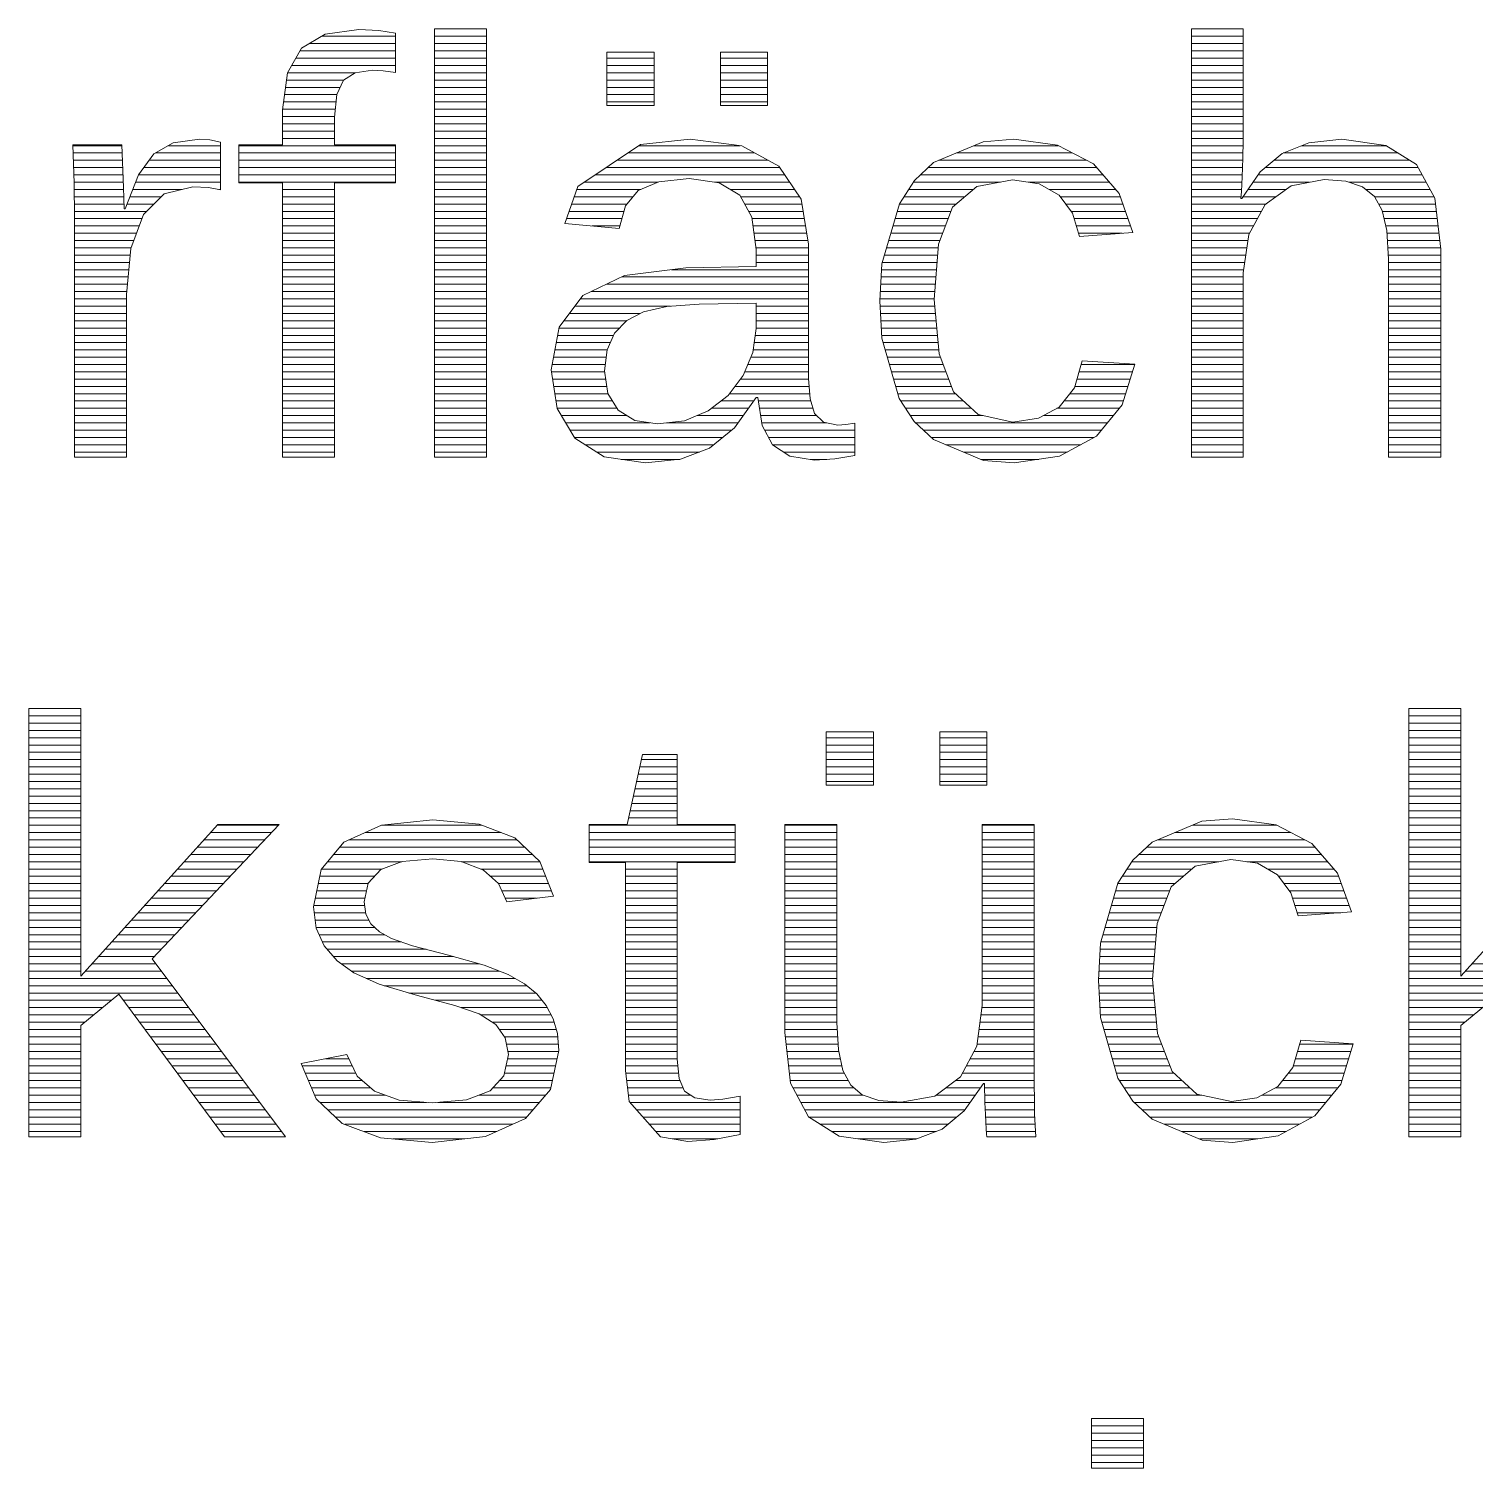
# Model space of a CAD drawing. Header units: millimetres. Extents: x 20 to 410, y 10 to 287.
# Drawn here: x 119.15 to 131.03, y 21.93 to 33.77 of the extents above; entities that cross this region are included whole.
import ezdxf

# ---------------------------------------------------------------- set-up
doc = ezdxf.new("R2010")
doc.units = ezdxf.units.MM
doc.layers.add('TEXT', color=7, linetype='Continuous', lineweight=13)

msp = doc.modelspace()

# ---------------------------------------------------------------- linework, layer by layer
at = {"layer": 'TEXT', "lineweight": 13}
for p, q in [((122.484, 33.772), (122.912, 33.772)), ((128.708, 33.772), (129.135, 33.772)), ((121.456, 33.652), (122.164, 33.652)), ((121.557, 33.712), (122.164, 33.712)), ((122.484, 33.712), (122.912, 33.712)), ((122.484, 33.652), (122.912, 33.652)), ((128.708, 33.712), (129.135, 33.712)), ((128.708, 33.652), (129.135, 33.652)), ((121.344, 33.532), (122.164, 33.532)), ((121.378, 33.592), (122.164, 33.592)), ((122.484, 33.592), (122.912, 33.592)), ((122.484, 33.532), (122.912, 33.532)), ((123.901, 33.532), (124.292, 33.532)), ((124.836, 33.532), (125.223, 33.532)), ((128.708, 33.592), (129.135, 33.592)), ((128.708, 33.532), (129.135, 33.532)), ((121.276, 33.412), (121.832, 33.412)), ((121.31, 33.472), (122.164, 33.472)), ((122.484, 33.472), (122.912, 33.472)), ((122.484, 33.412), (122.912, 33.412)), ((123.901, 33.472), (124.292, 33.472)), ((123.901, 33.412), (124.292, 33.412)), ((124.836, 33.472), (125.223, 33.472)), ((124.836, 33.412), (125.223, 33.412)), ((128.708, 33.472), (129.135, 33.472)), ((128.708, 33.412), (129.135, 33.412)), ((121.26, 33.292), (121.709, 33.292)), ((121.267, 33.352), (121.74, 33.352)), ((122.484, 33.352), (122.912, 33.352)), ((122.484, 33.292), (122.912, 33.292)), ((123.901, 33.352), (124.292, 33.352)), ((123.901, 33.292), (124.292, 33.292)), ((124.836, 33.352), (125.223, 33.352)), ((124.836, 33.292), (125.223, 33.292)), ((128.708, 33.352), (129.135, 33.352)), ((128.708, 33.292), (129.135, 33.292)), ((121.244, 33.172), (121.675, 33.172)), ((121.252, 33.232), (121.681, 33.232)), ((122.484, 33.232), (122.912, 33.232)), ((122.484, 33.172), (122.912, 33.172)), ((123.901, 33.232), (124.292, 33.232)), ((123.901, 33.172), (124.292, 33.172)), ((124.836, 33.232), (125.223, 33.232)), ((124.836, 33.172), (125.223, 33.172)), ((128.708, 33.232), (129.135, 33.232)), ((128.708, 33.172), (129.135, 33.172)), ((121.236, 33.052), (121.663, 33.052)), ((121.237, 33.112), (121.669, 33.112)), ((122.484, 33.112), (122.912, 33.112)), ((122.484, 33.052), (122.912, 33.052)), ((128.708, 33.112), (129.135, 33.112)), ((128.708, 33.052), (129.135, 33.052)), ((121.236, 32.992), (121.663, 32.992)), ((121.236, 32.932), (121.663, 32.932)), ((122.484, 32.992), (122.912, 32.992)), ((122.484, 32.932), (122.912, 32.932)), ((128.708, 32.992), (129.135, 32.992)), ((128.708, 32.932), (129.135, 32.932)), ((119.511, 32.812), (119.914, 32.812)), ((120.296, 32.812), (120.726, 32.812)), ((120.875, 32.812), (122.164, 32.812)), ((121.236, 32.872), (121.663, 32.872)), ((122.484, 32.872), (122.912, 32.872)), ((122.484, 32.812), (122.912, 32.812)), ((124.162, 32.812), (124.997, 32.812)), ((126.92, 32.812), (127.614, 32.812)), ((128.708, 32.872), (129.135, 32.872)), ((128.708, 32.812), (129.134, 32.812)), ((129.613, 32.812), (130.31, 32.812)), ((119.513, 32.752), (119.916, 32.752)), ((119.515, 32.692), (119.919, 32.692)), ((120.139, 32.692), (120.726, 32.692)), ((120.191, 32.752), (120.726, 32.752)), ((120.875, 32.752), (122.164, 32.752)), ((120.875, 32.692), (122.164, 32.692)), ((122.484, 32.752), (122.912, 32.752)), ((122.484, 32.692), (122.912, 32.692)), ((123.984, 32.692), (125.227, 32.692)), ((124.073, 32.752), (125.117, 32.752)), ((126.632, 32.692), (127.843, 32.692)), ((126.776, 32.752), (127.728, 32.752)), ((128.708, 32.752), (129.133, 32.752)), ((128.708, 32.692), (129.132, 32.692)), ((129.387, 32.692), (130.504, 32.692)), ((129.463, 32.752), (130.407, 32.752)), ((119.517, 32.632), (119.921, 32.632)), ((119.519, 32.572), (119.924, 32.572)), ((120.053, 32.572), (120.726, 32.572)), ((120.096, 32.632), (120.726, 32.632)), ((120.875, 32.632), (122.164, 32.632)), ((120.875, 32.572), (122.164, 32.572)), ((122.484, 32.632), (122.912, 32.632)), ((122.484, 32.572), (122.912, 32.572)), ((123.806, 32.572), (125.364, 32.572)), ((123.895, 32.632), (125.323, 32.632)), ((126.481, 32.572), (127.98, 32.572)), ((126.545, 32.632), (127.927, 32.632)), ((128.708, 32.632), (129.129, 32.632)), ((128.708, 32.572), (129.127, 32.572)), ((129.257, 32.572), (130.606, 32.572)), ((129.316, 32.632), (130.574, 32.632)), ((119.521, 32.512), (119.926, 32.512)), ((119.522, 32.452), (119.928, 32.452)), ((120.005, 32.452), (120.409, 32.452)), ((120.029, 32.512), (120.726, 32.512)), ((120.716, 32.452), (120.726, 32.452)), ((120.875, 32.512), (122.164, 32.512)), ((121.236, 32.452), (121.663, 32.452)), ((122.484, 32.512), (122.912, 32.512)), ((122.484, 32.452), (122.912, 32.452)), ((123.654, 32.452), (124.182, 32.452)), ((123.717, 32.512), (124.32, 32.512)), ((124.786, 32.512), (125.404, 32.512)), ((124.916, 32.452), (125.445, 32.452)), ((126.383, 32.452), (126.917, 32.452)), ((126.423, 32.512), (127.138, 32.512)), ((127.367, 32.512), (128.032, 32.512)), ((127.538, 32.452), (128.084, 32.452)), ((128.708, 32.512), (129.124, 32.512)), ((128.708, 32.452), (129.12, 32.452)), ((129.174, 32.452), (129.486, 32.452)), ((129.216, 32.512), (129.678, 32.512)), ((130.003, 32.512), (130.638, 32.512)), ((130.142, 32.452), (130.67, 32.452)), ((119.523, 32.392), (119.93, 32.392)), ((119.523, 32.332), (119.932, 32.332)), ((119.958, 32.332), (120.179, 32.332)), ((119.981, 32.392), (120.239, 32.392)), ((121.236, 32.392), (121.663, 32.392)), ((121.236, 32.332), (121.663, 32.332)), ((122.484, 32.392), (122.912, 32.392)), ((122.484, 32.332), (122.912, 32.332)), ((123.613, 32.332), (124.069, 32.332)), ((123.634, 32.392), (124.118, 32.392)), ((125.003, 32.392), (125.485, 32.392)), ((125.036, 32.332), (125.506, 32.332)), ((126.306, 32.332), (126.776, 32.332)), ((126.344, 32.392), (126.846, 32.392)), ((127.629, 32.392), (128.123, 32.392)), ((127.674, 32.332), (128.144, 32.332)), ((128.708, 32.392), (129.116, 32.392)), ((128.708, 32.332), (129.324, 32.332)), ((129.132, 32.392), (129.405, 32.392)), ((130.214, 32.392), (130.702, 32.392)), ((130.249, 32.332), (130.715, 32.332)), ((119.524, 32.272), (120.119, 32.272)), ((119.525, 32.212), (120.079, 32.212)), ((121.236, 32.272), (121.663, 32.272)), ((121.236, 32.212), (121.663, 32.212)), ((122.484, 32.272), (122.912, 32.272)), ((122.484, 32.212), (122.912, 32.212)), ((123.571, 32.212), (124.026, 32.212)), ((123.592, 32.272), (124.043, 32.272)), ((125.069, 32.272), (125.515, 32.272)), ((125.097, 32.212), (125.525, 32.212)), ((126.271, 32.212), (126.709, 32.212)), ((126.288, 32.272), (126.732, 32.272)), ((127.719, 32.272), (128.166, 32.272)), ((127.744, 32.212), (128.188, 32.212)), ((128.708, 32.272), (129.286, 32.272)), ((128.708, 32.212), (129.252, 32.212)), ((130.28, 32.272), (130.722, 32.272)), ((130.294, 32.212), (130.729, 32.212)), ((119.525, 32.152), (120.057, 32.152)), ((119.525, 32.092), (120.034, 32.092)), ((121.236, 32.152), (121.663, 32.152)), ((121.236, 32.092), (121.663, 32.092)), ((122.484, 32.152), (122.912, 32.152)), ((122.484, 32.092), (122.912, 32.092)), ((123.782, 32.152), (124.009, 32.152)), ((125.105, 32.152), (125.535, 32.152)), ((125.112, 32.092), (125.545, 32.092)), ((126.237, 32.092), (126.664, 32.092)), ((126.254, 32.152), (126.687, 32.152)), ((127.762, 32.152), (128.209, 32.152)), ((127.781, 32.092), (128.14, 32.092)), ((128.708, 32.152), (129.219, 32.152)), ((128.708, 32.092), (129.186, 32.092)), ((130.307, 32.152), (130.736, 32.152)), ((130.317, 32.092), (130.743, 32.092)), ((119.525, 32.032), (120.011, 32.032)), ((119.525, 31.972), (119.989, 31.972)), ((121.236, 32.032), (121.663, 32.032)), ((121.236, 31.972), (121.663, 31.972)), ((122.484, 32.032), (122.912, 32.032)), ((122.484, 31.972), (122.912, 31.972)), ((125.119, 32.032), (125.555, 32.032)), ((125.127, 31.972), (125.56, 31.972)), ((126.202, 31.972), (126.628, 31.972)), ((126.219, 32.032), (126.641, 32.032)), ((128.708, 32.032), (129.173, 32.032)), ((128.708, 31.972), (129.164, 31.972)), ((130.32, 32.032), (130.75, 32.032)), ((130.324, 31.972), (130.757, 31.972)), ((119.525, 31.912), (119.982, 31.912)), ((119.525, 31.852), (119.976, 31.852)), ((121.236, 31.912), (121.663, 31.912)), ((121.236, 31.852), (121.663, 31.852)), ((122.484, 31.912), (122.912, 31.912)), ((122.484, 31.852), (122.912, 31.852)), ((125.129, 31.912), (125.56, 31.912)), ((125.129, 31.852), (125.56, 31.852)), ((126.167, 31.852), (126.618, 31.852)), ((126.185, 31.912), (126.623, 31.912)), ((128.708, 31.912), (129.156, 31.912)), ((128.708, 31.852), (129.147, 31.852)), ((130.327, 31.912), (130.758, 31.912)), ((130.329, 31.852), (130.758, 31.852)), ((119.525, 31.792), (119.97, 31.792)), ((119.525, 31.732), (119.965, 31.732)), ((121.236, 31.792), (121.663, 31.792)), ((121.236, 31.732), (121.663, 31.732)), ((122.484, 31.792), (122.912, 31.792)), ((122.484, 31.732), (122.912, 31.732)), ((124.026, 31.732), (125.56, 31.732)), ((124.434, 31.792), (125.56, 31.792)), ((126.158, 31.732), (126.608, 31.732)), ((126.161, 31.792), (126.613, 31.792)), ((128.708, 31.792), (129.138, 31.792)), ((128.708, 31.732), (129.135, 31.732)), ((130.329, 31.792), (130.758, 31.792)), ((130.329, 31.732), (130.758, 31.732)), ((119.525, 31.672), (119.959, 31.672)), ((119.525, 31.612), (119.954, 31.612)), ((121.236, 31.672), (121.663, 31.672)), ((121.236, 31.612), (121.663, 31.612)), ((122.484, 31.672), (122.912, 31.672)), ((122.484, 31.612), (122.912, 31.612)), ((123.774, 31.612), (125.56, 31.612)), ((123.9, 31.672), (125.56, 31.672)), ((126.151, 31.612), (126.598, 31.612)), ((126.154, 31.672), (126.603, 31.672)), ((128.708, 31.672), (129.135, 31.672)), ((128.708, 31.612), (129.135, 31.612)), ((130.329, 31.672), (130.758, 31.672)), ((130.329, 31.612), (130.758, 31.612)), ((119.525, 31.552), (119.952, 31.552)), ((119.525, 31.492), (119.952, 31.492)), ((121.236, 31.552), (121.663, 31.552)), ((121.236, 31.492), (121.663, 31.492)), ((122.484, 31.552), (122.912, 31.552)), ((122.484, 31.492), (122.912, 31.492)), ((123.639, 31.492), (124.426, 31.492)), ((123.685, 31.552), (125.56, 31.552)), ((125.129, 31.492), (125.56, 31.492)), ((126.147, 31.552), (126.593, 31.552)), ((126.149, 31.492), (126.597, 31.492)), ((128.708, 31.552), (129.135, 31.552)), ((128.708, 31.492), (129.135, 31.492)), ((130.329, 31.552), (130.758, 31.552)), ((130.329, 31.492), (130.758, 31.492)), ((119.525, 31.432), (119.952, 31.432)), ((119.525, 31.372), (119.952, 31.372)), ((121.236, 31.432), (121.663, 31.432)), ((121.236, 31.372), (121.663, 31.372)), ((122.484, 31.432), (122.912, 31.432)), ((122.484, 31.372), (122.912, 31.372)), ((123.549, 31.372), (124.065, 31.372)), ((123.594, 31.432), (124.177, 31.432)), ((125.129, 31.432), (125.56, 31.432)), ((125.129, 31.372), (125.56, 31.372)), ((126.153, 31.432), (126.603, 31.432)), ((126.156, 31.372), (126.608, 31.372)), ((128.708, 31.432), (129.135, 31.432)), ((128.708, 31.372), (129.135, 31.372)), ((130.329, 31.432), (130.758, 31.432)), ((130.329, 31.372), (130.758, 31.372)), ((119.525, 31.312), (119.952, 31.312)), ((121.236, 31.312), (121.663, 31.312)), ((122.484, 31.312), (122.912, 31.312)), ((123.507, 31.312), (124.006, 31.312)), ((125.129, 31.312), (125.56, 31.312)), ((126.159, 31.312), (126.613, 31.312)), ((128.708, 31.312), (129.135, 31.312)), ((130.329, 31.312), (130.758, 31.312)), ((119.525, 31.252), (119.952, 31.252)), ((119.525, 31.192), (119.952, 31.192)), ((121.236, 31.252), (121.663, 31.252)), ((121.236, 31.192), (121.663, 31.192)), ((122.484, 31.252), (122.912, 31.252)), ((122.484, 31.192), (122.912, 31.192)), ((123.485, 31.192), (123.929, 31.192)), ((123.496, 31.252), (123.957, 31.252)), ((125.113, 31.192), (125.56, 31.192)), ((125.121, 31.252), (125.56, 31.252)), ((126.163, 31.252), (126.619, 31.252)), ((126.175, 31.192), (126.624, 31.192)), ((128.708, 31.252), (129.135, 31.252)), ((128.708, 31.192), (129.135, 31.192)), ((130.329, 31.252), (130.758, 31.252)), ((130.329, 31.192), (130.758, 31.192)), ((119.525, 31.132), (119.952, 31.132)), ((119.525, 31.072), (119.952, 31.072)), ((121.236, 31.132), (121.663, 31.132)), ((121.236, 31.072), (121.663, 31.072)), ((122.484, 31.132), (122.912, 31.132)), ((122.484, 31.072), (122.912, 31.072)), ((123.463, 31.072), (123.896, 31.072)), ((123.474, 31.132), (123.903, 31.132)), ((125.086, 31.072), (125.56, 31.072)), ((125.105, 31.132), (125.56, 31.132)), ((126.192, 31.132), (126.63, 31.132)), ((126.209, 31.072), (126.643, 31.072)), ((128.708, 31.132), (129.135, 31.132)), ((128.708, 31.072), (129.135, 31.072)), ((130.329, 31.132), (130.758, 31.132)), ((130.329, 31.072), (130.758, 31.072)), ((119.525, 31.012), (119.952, 31.012)), ((119.525, 30.952), (119.952, 30.952)), ((121.236, 31.012), (121.663, 31.012)), ((121.236, 30.952), (121.663, 30.952)), ((122.484, 31.012), (122.912, 31.012)), ((122.484, 30.952), (122.912, 30.952)), ((123.446, 30.952), (123.883, 30.952)), ((123.452, 31.012), (123.889, 31.012)), ((125.035, 30.952), (125.56, 30.952)), ((125.06, 31.012), (125.56, 31.012)), ((126.226, 31.012), (126.666, 31.012)), ((126.243, 30.952), (126.689, 30.952)), ((127.784, 30.952), (128.223, 30.952)), ((127.802, 31.012), (128.241, 31.012)), ((128.708, 31.012), (129.135, 31.012)), ((128.708, 30.952), (129.135, 30.952)), ((130.329, 31.012), (130.758, 31.012)), ((130.329, 30.952), (130.758, 30.952)), ((119.525, 30.892), (119.952, 30.892)), ((119.525, 30.832), (119.952, 30.832)), ((121.236, 30.892), (121.663, 30.892)), ((121.236, 30.832), (121.663, 30.832)), ((122.484, 30.892), (122.912, 30.892)), ((122.484, 30.832), (122.912, 30.832)), ((123.455, 30.892), (123.892, 30.892)), ((123.464, 30.832), (123.902, 30.832)), ((124.955, 30.832), (125.565, 30.832)), ((125, 30.892), (125.56, 30.892)), ((126.26, 30.892), (126.713, 30.892)), ((126.277, 30.832), (126.736, 30.832)), ((127.749, 30.832), (128.185, 30.832)), ((127.767, 30.892), (128.204, 30.892)), ((128.708, 30.892), (129.135, 30.892)), ((128.708, 30.832), (129.135, 30.832)), ((130.329, 30.892), (130.758, 30.892)), ((130.329, 30.832), (130.758, 30.832)), ((119.525, 30.772), (119.952, 30.772)), ((119.525, 30.712), (119.952, 30.712)), ((121.236, 30.772), (121.663, 30.772)), ((121.236, 30.712), (121.663, 30.712)), ((122.484, 30.772), (122.912, 30.772)), ((122.484, 30.712), (122.912, 30.712)), ((123.473, 30.772), (123.912, 30.772)), ((123.482, 30.712), (123.948, 30.712)), ((124.841, 30.712), (125.108, 30.712)), ((124.91, 30.772), (125.569, 30.772)), ((125.147, 30.712), (125.578, 30.712)), ((126.295, 30.772), (126.769, 30.772)), ((126.319, 30.712), (126.835, 30.712)), ((127.661, 30.712), (128.148, 30.712)), ((127.708, 30.772), (128.167, 30.772)), ((128.708, 30.772), (129.135, 30.772)), ((128.708, 30.712), (129.135, 30.712)), ((130.329, 30.772), (130.758, 30.772)), ((130.329, 30.712), (130.758, 30.712)), ((119.525, 30.652), (119.952, 30.652)), ((119.525, 30.592), (119.952, 30.592)), ((121.236, 30.652), (121.663, 30.652)), ((121.236, 30.592), (121.663, 30.592)), ((122.484, 30.652), (122.912, 30.652)), ((122.484, 30.592), (122.912, 30.592)), ((123.491, 30.652), (123.985, 30.652)), ((123.526, 30.592), (124.066, 30.592)), ((124.643, 30.592), (125.023, 30.592)), ((124.763, 30.652), (125.066, 30.652)), ((125.157, 30.652), (125.597, 30.652)), ((125.167, 30.592), (125.628, 30.592)), ((126.358, 30.652), (126.9, 30.652)), ((126.397, 30.592), (126.997, 30.592)), ((127.491, 30.592), (128.065, 30.592)), ((127.602, 30.652), (128.115, 30.652)), ((128.708, 30.652), (129.135, 30.652)), ((128.708, 30.592), (129.135, 30.592)), ((130.329, 30.652), (130.758, 30.652)), ((130.329, 30.592), (130.758, 30.592)), ((119.525, 30.532), (119.952, 30.532)), ((119.525, 30.472), (119.952, 30.472)), ((121.236, 30.532), (121.663, 30.532)), ((121.236, 30.472), (121.663, 30.472)), ((122.484, 30.532), (122.912, 30.532)), ((122.484, 30.472), (122.912, 30.472)), ((123.562, 30.532), (124.255, 30.532)), ((123.598, 30.472), (124.93, 30.472)), ((124.395, 30.532), (124.981, 30.532)), ((125.177, 30.532), (125.709, 30.532)), ((125.201, 30.472), (125.94, 30.472)), ((126.441, 30.532), (128.016, 30.532)), ((126.504, 30.472), (127.967, 30.472)), ((128.708, 30.532), (129.135, 30.532)), ((128.708, 30.472), (129.135, 30.472)), ((130.329, 30.532), (130.758, 30.532)), ((130.329, 30.472), (130.758, 30.472)), ((119.525, 30.412), (119.952, 30.412)), ((119.525, 30.352), (119.952, 30.352)), ((121.236, 30.412), (121.663, 30.412)), ((121.236, 30.352), (121.663, 30.352)), ((122.484, 30.412), (122.912, 30.412)), ((122.484, 30.352), (122.912, 30.352)), ((123.634, 30.412), (124.856, 30.412)), ((123.724, 30.352), (124.782, 30.352)), ((125.232, 30.412), (125.94, 30.412)), ((125.264, 30.352), (125.94, 30.352)), ((126.568, 30.412), (127.907, 30.412)), ((126.688, 30.352), (127.798, 30.352)), ((128.708, 30.412), (129.135, 30.412)), ((128.708, 30.352), (129.135, 30.352)), ((130.329, 30.412), (130.758, 30.412)), ((130.329, 30.352), (130.758, 30.352)), ((119.525, 30.292), (119.952, 30.292)), ((121.236, 30.292), (121.663, 30.292)), ((122.484, 30.292), (122.912, 30.292)), ((123.819, 30.292), (124.663, 30.292)), ((124.02, 30.232), (124.501, 30.232)), ((125.353, 30.292), (125.94, 30.292)), ((125.573, 30.232), (125.71, 30.232)), ((126.833, 30.292), (127.689, 30.292)), ((126.978, 30.232), (127.455, 30.232)), ((128.708, 30.292), (129.135, 30.292)), ((130.329, 30.292), (130.758, 30.292)), ((119.15, 28.182), (119.577, 28.182)), ((130.495, 28.182), (130.923, 28.182)), ((119.15, 28.122), (119.577, 28.122)), ((119.15, 28.062), (119.577, 28.062)), ((130.495, 28.122), (130.923, 28.122)), ((130.495, 28.062), (130.923, 28.062)), ((119.15, 28.002), (119.577, 28.002)), ((119.15, 27.942), (119.577, 27.942)), ((125.704, 27.942), (126.095, 27.942)), ((126.639, 27.942), (127.025, 27.942)), ((130.495, 28.002), (130.923, 28.002)), ((130.495, 27.942), (130.923, 27.942)), ((119.15, 27.882), (119.577, 27.882)), ((119.15, 27.822), (119.577, 27.822)), ((125.704, 27.882), (126.095, 27.882)), ((125.704, 27.822), (126.095, 27.822)), ((126.639, 27.882), (127.025, 27.882)), ((126.639, 27.822), (127.025, 27.822)), ((130.495, 27.882), (130.923, 27.882)), ((130.495, 27.822), (130.923, 27.822)), ((119.15, 27.762), (119.577, 27.762)), ((119.15, 27.702), (119.577, 27.702)), ((124.174, 27.702), (124.481, 27.702)), ((124.187, 27.762), (124.481, 27.762)), ((125.704, 27.762), (126.095, 27.762)), ((125.704, 27.702), (126.095, 27.702)), ((126.639, 27.762), (127.025, 27.762)), ((126.639, 27.702), (127.025, 27.702)), ((130.495, 27.762), (130.923, 27.762)), ((130.495, 27.702), (130.923, 27.702)), ((119.15, 27.642), (119.577, 27.642)), ((119.15, 27.582), (119.577, 27.582)), ((124.148, 27.582), (124.481, 27.582)), ((124.161, 27.642), (124.481, 27.642)), ((125.704, 27.642), (126.095, 27.642)), ((125.704, 27.582), (126.095, 27.582)), ((126.639, 27.642), (127.025, 27.642)), ((126.639, 27.582), (127.025, 27.582)), ((130.495, 27.642), (130.923, 27.642)), ((130.495, 27.582), (130.923, 27.582)), ((119.15, 27.522), (119.577, 27.522)), ((119.15, 27.462), (119.577, 27.462)), ((124.121, 27.462), (124.481, 27.462)), ((124.134, 27.522), (124.481, 27.522)), ((130.495, 27.522), (130.923, 27.522)), ((130.495, 27.462), (130.923, 27.462)), ((119.15, 27.402), (119.577, 27.402)), ((119.15, 27.342), (119.577, 27.342)), ((124.095, 27.342), (124.481, 27.342)), ((124.108, 27.402), (124.481, 27.402)), ((130.495, 27.402), (130.923, 27.402)), ((130.495, 27.342), (130.923, 27.342)), ((119.15, 27.282), (119.577, 27.282)), ((119.15, 27.222), (119.577, 27.222)), ((120.699, 27.222), (121.2, 27.222)), ((122.048, 27.222), (122.875, 27.222)), ((123.757, 27.222), (124.956, 27.222)), ((124.082, 27.282), (124.481, 27.282)), ((125.364, 27.222), (125.793, 27.222)), ((126.987, 27.222), (127.415, 27.222)), ((128.717, 27.222), (129.411, 27.222)), ((130.495, 27.282), (130.923, 27.282)), ((130.495, 27.222), (130.923, 27.222)), ((119.15, 27.162), (119.577, 27.162)), ((119.15, 27.102), (119.577, 27.102)), ((120.59, 27.102), (121.087, 27.102)), ((120.645, 27.162), (121.143, 27.162)), ((121.78, 27.102), (123.163, 27.102)), ((121.914, 27.162), (123.032, 27.162)), ((123.757, 27.162), (124.956, 27.162)), ((123.757, 27.102), (124.956, 27.102)), ((125.364, 27.162), (125.793, 27.162)), ((125.364, 27.102), (125.793, 27.102)), ((126.987, 27.162), (127.415, 27.162)), ((126.987, 27.102), (127.415, 27.102)), ((128.43, 27.102), (129.64, 27.102)), ((128.573, 27.162), (129.525, 27.162)), ((130.495, 27.162), (130.923, 27.162)), ((130.495, 27.102), (130.923, 27.102)), ((119.15, 27.042), (119.577, 27.042)), ((119.15, 26.982), (119.577, 26.982)), ((120.482, 26.982), (120.973, 26.982)), ((120.536, 27.042), (121.03, 27.042)), ((121.655, 26.982), (123.289, 26.982)), ((121.705, 27.042), (123.226, 27.042)), ((123.757, 27.042), (124.956, 27.042)), ((123.757, 26.982), (124.956, 26.982)), ((125.364, 27.042), (125.793, 27.042)), ((125.364, 26.982), (125.793, 26.982)), ((126.987, 27.042), (127.415, 27.042)), ((126.987, 26.982), (127.415, 26.982)), ((128.278, 26.982), (129.777, 26.982)), ((128.342, 27.042), (129.725, 27.042)), ((130.495, 27.042), (130.923, 27.042)), ((130.495, 26.982), (130.923, 26.982)), ((119.15, 26.922), (119.577, 26.922)), ((119.15, 26.862), (119.577, 26.862)), ((120.373, 26.862), (120.86, 26.862)), ((120.428, 26.922), (120.917, 26.922)), ((121.556, 26.862), (122.055, 26.862)), ((121.605, 26.922), (122.215, 26.922)), ((122.706, 26.922), (123.351, 26.922)), ((122.866, 26.862), (123.375, 26.862)), ((123.757, 26.922), (124.956, 26.922)), ((124.054, 26.862), (124.481, 26.862)), ((125.364, 26.922), (125.793, 26.922)), ((125.364, 26.862), (125.793, 26.862)), ((126.987, 26.922), (127.415, 26.922)), ((126.987, 26.862), (127.415, 26.862)), ((128.181, 26.862), (128.714, 26.862)), ((128.22, 26.922), (128.935, 26.922)), ((129.164, 26.922), (129.829, 26.922)), ((129.335, 26.862), (129.881, 26.862)), ((130.495, 26.922), (130.923, 26.922)), ((130.495, 26.862), (130.923, 26.862)), ((119.15, 26.802), (119.577, 26.802)), ((119.15, 26.742), (119.577, 26.742)), ((120.265, 26.742), (120.747, 26.742)), ((120.319, 26.802), (120.803, 26.802)), ((121.529, 26.742), (121.938, 26.742)), ((121.541, 26.802), (121.991, 26.802)), ((122.946, 26.802), (123.398, 26.802)), ((123.013, 26.742), (123.422, 26.742)), ((124.054, 26.802), (124.481, 26.802)), ((124.054, 26.742), (124.481, 26.742)), ((125.364, 26.802), (125.793, 26.802)), ((125.364, 26.742), (125.793, 26.742)), ((126.987, 26.802), (127.415, 26.802)), ((126.987, 26.742), (127.415, 26.742)), ((128.103, 26.742), (128.573, 26.742)), ((128.141, 26.802), (128.643, 26.802)), ((129.427, 26.802), (129.92, 26.802)), ((129.471, 26.742), (129.942, 26.742)), ((130.495, 26.802), (130.923, 26.802)), ((130.495, 26.742), (130.923, 26.742)), ((119.15, 26.682), (119.577, 26.682)), ((119.15, 26.622), (119.577, 26.622)), ((120.156, 26.622), (120.634, 26.622)), ((120.21, 26.682), (120.69, 26.682)), ((121.505, 26.622), (121.912, 26.622)), ((121.517, 26.682), (121.925, 26.682)), ((123.039, 26.682), (123.445, 26.682)), ((123.065, 26.622), (123.322, 26.622)), ((124.054, 26.682), (124.481, 26.682)), ((124.054, 26.622), (124.481, 26.622)), ((125.364, 26.682), (125.793, 26.682)), ((125.364, 26.622), (125.793, 26.622)), ((126.987, 26.682), (127.415, 26.682)), ((126.987, 26.622), (127.415, 26.622)), ((128.068, 26.622), (128.506, 26.622)), ((128.086, 26.682), (128.529, 26.682)), ((129.516, 26.682), (129.963, 26.682)), ((129.541, 26.622), (129.985, 26.622)), ((130.495, 26.682), (130.923, 26.682)), ((130.495, 26.622), (130.923, 26.622)), ((119.15, 26.562), (119.577, 26.562)), ((119.15, 26.502), (119.577, 26.502)), ((120.047, 26.502), (120.52, 26.502)), ((120.102, 26.562), (120.577, 26.562)), ((121.493, 26.562), (121.909, 26.562)), ((121.496, 26.502), (121.918, 26.502)), ((124.054, 26.562), (124.481, 26.562)), ((124.054, 26.502), (124.481, 26.502)), ((125.364, 26.562), (125.793, 26.562)), ((125.364, 26.502), (125.793, 26.502)), ((126.987, 26.562), (127.415, 26.562)), ((126.987, 26.502), (127.415, 26.502)), ((128.034, 26.502), (128.461, 26.502)), ((128.051, 26.562), (128.484, 26.562)), ((129.559, 26.562), (130.006, 26.562)), ((129.578, 26.502), (129.937, 26.502)), ((130.495, 26.562), (130.923, 26.562)), ((130.495, 26.502), (130.923, 26.502)), ((119.15, 26.442), (119.577, 26.442)), ((119.15, 26.382), (119.577, 26.382)), ((119.939, 26.382), (120.407, 26.382)), ((119.993, 26.442), (120.464, 26.442)), ((121.504, 26.442), (121.946, 26.442)), ((121.511, 26.382), (121.994, 26.382)), ((124.054, 26.442), (124.481, 26.442)), ((124.054, 26.382), (124.481, 26.382)), ((125.364, 26.442), (125.793, 26.442)), ((125.364, 26.382), (125.793, 26.382)), ((126.987, 26.442), (127.415, 26.442)), ((126.987, 26.382), (127.415, 26.382)), ((127.999, 26.382), (128.425, 26.382)), ((128.016, 26.442), (128.439, 26.442)), ((130.495, 26.442), (130.923, 26.442)), ((130.495, 26.382), (130.923, 26.382)), ((119.15, 26.322), (119.577, 26.322)), ((119.15, 26.262), (119.577, 26.262)), ((119.83, 26.262), (120.294, 26.262)), ((119.885, 26.322), (120.35, 26.322)), ((121.536, 26.322), (122.075, 26.322)), ((121.563, 26.262), (122.214, 26.262)), ((124.054, 26.322), (124.481, 26.322)), ((124.054, 26.262), (124.481, 26.262)), ((125.364, 26.322), (125.793, 26.322)), ((125.364, 26.262), (125.793, 26.262)), ((126.987, 26.322), (127.415, 26.322)), ((126.987, 26.262), (127.415, 26.262)), ((127.964, 26.262), (128.415, 26.262)), ((127.982, 26.322), (128.42, 26.322)), ((130.495, 26.322), (130.923, 26.322)), ((130.495, 26.262), (130.923, 26.262)), ((119.15, 26.202), (119.577, 26.202)), ((119.776, 26.202), (120.237, 26.202)), ((121.601, 26.202), (122.415, 26.202)), ((124.054, 26.202), (124.481, 26.202)), ((125.364, 26.202), (125.793, 26.202)), ((126.987, 26.202), (127.415, 26.202)), ((127.959, 26.202), (128.41, 26.202)), ((130.495, 26.202), (130.923, 26.202)), ((119.15, 26.142), (119.577, 26.142)), ((119.15, 26.082), (119.577, 26.082)), ((119.667, 26.082), (120.195, 26.082)), ((119.722, 26.142), (120.18, 26.142)), ((121.653, 26.142), (122.64, 26.142)), ((121.718, 26.082), (122.853, 26.082)), ((124.054, 26.142), (124.481, 26.142)), ((124.054, 26.082), (124.481, 26.082)), ((125.364, 26.142), (125.793, 26.142)), ((125.364, 26.082), (125.793, 26.082)), ((126.987, 26.142), (127.415, 26.142)), ((126.987, 26.082), (127.415, 26.082)), ((127.951, 26.082), (128.4, 26.082)), ((127.955, 26.142), (128.405, 26.142)), ((130.495, 26.142), (130.923, 26.142)), ((130.495, 26.082), (130.923, 26.082)), ((131.013, 26.082), (131.541, 26.082)), ((119.15, 26.022), (119.577, 26.022)), ((119.15, 25.962), (120.285, 25.962)), ((119.613, 26.022), (120.24, 26.022)), ((121.8, 26.022), (123.02, 26.022)), ((121.922, 25.962), (123.148, 25.962)), ((124.054, 26.022), (124.481, 26.022)), ((124.054, 25.962), (124.481, 25.962)), ((125.364, 26.022), (125.793, 26.022)), ((125.364, 25.962), (125.793, 25.962)), ((126.987, 26.022), (127.415, 26.022)), ((126.987, 25.962), (127.415, 25.962)), ((127.944, 25.962), (128.39, 25.962)), ((127.948, 26.022), (128.395, 26.022)), ((130.495, 26.022), (130.923, 26.022)), ((130.495, 25.962), (131.63, 25.962)), ((130.959, 26.022), (131.585, 26.022)), ((119.15, 25.902), (120.33, 25.902)), ((119.15, 25.842), (120.375, 25.842)), ((122.071, 25.902), (123.245, 25.902)), ((122.273, 25.842), (123.318, 25.842)), ((124.054, 25.902), (124.481, 25.902)), ((124.054, 25.842), (124.481, 25.842)), ((125.364, 25.902), (125.793, 25.902)), ((125.364, 25.842), (125.793, 25.842)), ((126.987, 25.902), (127.415, 25.902)), ((126.987, 25.842), (127.415, 25.842)), ((127.946, 25.902), (128.394, 25.902)), ((127.95, 25.842), (128.4, 25.842)), ((130.495, 25.902), (131.675, 25.902)), ((130.495, 25.842), (131.72, 25.842)), ((119.15, 25.782), (119.829, 25.782)), ((119.15, 25.722), (119.756, 25.722)), ((119.928, 25.782), (120.42, 25.782)), ((119.972, 25.722), (120.465, 25.722)), ((122.491, 25.782), (123.369, 25.782)), ((122.702, 25.722), (123.412, 25.722)), ((124.054, 25.782), (124.481, 25.782)), ((124.054, 25.722), (124.481, 25.722)), ((125.364, 25.782), (125.793, 25.782)), ((125.364, 25.722), (125.793, 25.722)), ((126.985, 25.722), (127.415, 25.722)), ((126.987, 25.782), (127.415, 25.782)), ((127.953, 25.782), (128.405, 25.782)), ((127.957, 25.722), (128.411, 25.722)), ((130.495, 25.782), (131.174, 25.782)), ((130.495, 25.722), (131.102, 25.722)), ((119.15, 25.662), (119.684, 25.662)), ((119.15, 25.602), (119.611, 25.602)), ((120.016, 25.662), (120.509, 25.662)), ((120.061, 25.602), (120.554, 25.602)), ((122.864, 25.662), (123.444, 25.662)), ((122.958, 25.602), (123.469, 25.602)), ((124.054, 25.662), (124.481, 25.662)), ((124.054, 25.602), (124.481, 25.602)), ((125.364, 25.662), (125.793, 25.662)), ((125.364, 25.602), (125.793, 25.602)), ((126.969, 25.602), (127.415, 25.602)), ((126.977, 25.662), (127.415, 25.662)), ((127.96, 25.662), (128.416, 25.662)), ((127.972, 25.602), (128.421, 25.602)), ((130.495, 25.662), (131.029, 25.662)), ((130.495, 25.602), (130.957, 25.602)), ((119.15, 25.542), (119.577, 25.542)), ((119.15, 25.482), (119.577, 25.482)), ((120.105, 25.542), (120.599, 25.542)), ((120.15, 25.482), (120.644, 25.482)), ((123.017, 25.542), (123.486, 25.542)), ((123.061, 25.482), (123.498, 25.482)), ((124.054, 25.542), (124.481, 25.542)), ((124.054, 25.482), (124.481, 25.482)), ((125.364, 25.542), (125.797, 25.542)), ((125.368, 25.482), (125.8, 25.482)), ((126.953, 25.482), (127.415, 25.482)), ((126.961, 25.542), (127.415, 25.542)), ((127.989, 25.542), (128.427, 25.542)), ((128.006, 25.482), (128.44, 25.482)), ((130.495, 25.542), (130.923, 25.542)), ((130.495, 25.482), (130.923, 25.482)), ((119.15, 25.422), (119.577, 25.422)), ((119.15, 25.362), (119.577, 25.362)), ((120.194, 25.422), (120.689, 25.422)), ((120.239, 25.362), (120.734, 25.362)), ((123.076, 25.422), (123.503, 25.422)), ((123.088, 25.362), (123.506, 25.362)), ((124.054, 25.422), (124.481, 25.422)), ((124.054, 25.362), (124.481, 25.362)), ((125.375, 25.422), (125.803, 25.422)), ((125.382, 25.362), (125.809, 25.362)), ((126.919, 25.362), (127.415, 25.362)), ((126.945, 25.422), (127.415, 25.422)), ((128.023, 25.422), (128.463, 25.422)), ((128.04, 25.362), (128.487, 25.362)), ((129.581, 25.362), (130.02, 25.362)), ((129.599, 25.422), (130.039, 25.422)), ((130.495, 25.422), (130.923, 25.422)), ((130.495, 25.362), (130.923, 25.362)), ((119.15, 25.302), (119.577, 25.302)), ((119.15, 25.242), (119.577, 25.242)), ((120.283, 25.302), (120.779, 25.302)), ((120.328, 25.242), (120.824, 25.242)), ((121.397, 25.242), (121.81, 25.242)), ((121.588, 25.302), (121.782, 25.302)), ((123.072, 25.242), (123.481, 25.242)), ((123.085, 25.302), (123.493, 25.302)), ((124.054, 25.302), (124.481, 25.302)), ((124.054, 25.242), (124.486, 25.242)), ((125.389, 25.302), (125.822, 25.302)), ((125.396, 25.242), (125.835, 25.242)), ((126.856, 25.242), (127.415, 25.242)), ((126.888, 25.302), (127.415, 25.302)), ((128.057, 25.302), (128.51, 25.302)), ((128.075, 25.242), (128.533, 25.242)), ((129.546, 25.242), (129.983, 25.242)), ((129.564, 25.302), (130.001, 25.302)), ((130.495, 25.302), (130.923, 25.302)), ((130.495, 25.242), (130.923, 25.242)), ((119.15, 25.182), (119.577, 25.182)), ((119.15, 25.122), (119.577, 25.122)), ((120.372, 25.182), (120.869, 25.182)), ((120.417, 25.122), (120.914, 25.122)), ((121.422, 25.182), (121.838, 25.182)), ((121.448, 25.122), (121.89, 25.122)), ((123.018, 25.122), (123.455, 25.122)), ((123.059, 25.182), (123.468, 25.182)), ((124.057, 25.182), (124.492, 25.182)), ((124.064, 25.122), (124.503, 25.122)), ((125.403, 25.182), (125.856, 25.182)), ((125.411, 25.122), (125.888, 25.122)), ((126.767, 25.122), (127.416, 25.122)), ((126.824, 25.182), (127.415, 25.182)), ((128.092, 25.182), (128.566, 25.182)), ((128.116, 25.122), (128.632, 25.122)), ((129.458, 25.122), (129.945, 25.122)), ((129.505, 25.182), (129.964, 25.182)), ((130.495, 25.182), (130.923, 25.182)), ((130.495, 25.122), (130.923, 25.122)), ((119.15, 25.062), (119.577, 25.062)), ((119.15, 25.002), (119.577, 25.002)), ((120.461, 25.062), (120.959, 25.062)), ((120.505, 25.002), (121.003, 25.002)), ((121.473, 25.062), (121.958, 25.062)), ((121.499, 25.002), (122.081, 25.002)), ((122.849, 25.002), (123.4, 25.002)), ((122.964, 25.062), (123.442, 25.062)), ((124.072, 25.062), (124.529, 25.062)), ((124.079, 25.002), (124.591, 25.002)), ((125.434, 25.062), (125.935, 25.062)), ((125.465, 25.002), (126.008, 25.002)), ((126.607, 25.002), (126.932, 25.002)), ((126.687, 25.062), (126.974, 25.062)), ((127.007, 25.062), (127.416, 25.062)), ((127.009, 25.002), (127.417, 25.002)), ((128.155, 25.062), (128.697, 25.062)), ((128.194, 25.002), (128.795, 25.002)), ((129.288, 25.002), (129.862, 25.002)), ((129.4, 25.062), (129.912, 25.062)), ((130.495, 25.062), (130.923, 25.062)), ((130.495, 25.002), (130.923, 25.002)), ((119.15, 24.942), (119.577, 24.942)), ((119.15, 24.882), (119.577, 24.882)), ((120.55, 24.942), (121.048, 24.942)), ((120.594, 24.882), (121.093, 24.882)), ((121.544, 24.942), (122.419, 24.942)), ((121.607, 24.882), (123.297, 24.882)), ((122.513, 24.942), (123.348, 24.942)), ((124.092, 24.942), (124.998, 24.942)), ((124.145, 24.882), (124.998, 24.882)), ((125.497, 24.942), (126.89, 24.942)), ((125.528, 24.882), (126.848, 24.882)), ((127.011, 24.942), (127.417, 24.942)), ((127.013, 24.882), (127.418, 24.882)), ((128.238, 24.942), (129.813, 24.942)), ((128.301, 24.882), (129.764, 24.882)), ((130.495, 24.942), (130.923, 24.942)), ((130.495, 24.882), (130.923, 24.882)), ((119.15, 24.822), (119.577, 24.822)), ((119.15, 24.762), (119.577, 24.762)), ((120.639, 24.822), (121.138, 24.822)), ((120.683, 24.762), (121.183, 24.762)), ((121.671, 24.822), (123.245, 24.822)), ((121.747, 24.762), (123.129, 24.762)), ((124.198, 24.822), (124.998, 24.822)), ((124.251, 24.762), (124.998, 24.762)), ((125.56, 24.822), (126.78, 24.822)), ((125.656, 24.762), (126.707, 24.762)), ((127.016, 24.822), (127.42, 24.822)), ((127.019, 24.762), (127.423, 24.762)), ((128.365, 24.822), (129.704, 24.822)), ((128.485, 24.762), (129.595, 24.762)), ((130.495, 24.822), (130.923, 24.822)), ((130.495, 24.762), (130.923, 24.762)), ((119.15, 24.702), (119.577, 24.702)), ((120.728, 24.702), (121.228, 24.702)), ((121.907, 24.702), (122.996, 24.702)), ((122.143, 24.642), (122.733, 24.642)), ((124.304, 24.702), (124.998, 24.702)), ((124.442, 24.642), (124.814, 24.642)), ((125.752, 24.702), (126.606, 24.702)), ((125.969, 24.642), (126.448, 24.642)), ((127.022, 24.702), (127.426, 24.702)), ((128.63, 24.702), (129.486, 24.702)), ((128.775, 24.642), (129.252, 24.642)), ((130.495, 24.702), (130.923, 24.702)), ((127.887, 22.341), (128.314, 22.341)), ((127.887, 22.281), (128.314, 22.281)), ((127.887, 22.221), (128.314, 22.221)), ((127.887, 22.161), (128.314, 22.161)), ((127.887, 22.101), (128.314, 22.101)), ((127.887, 22.041), (128.314, 22.041)), ((127.887, 21.981), (128.314, 21.981))]:
    msp.add_line(p, q, dxfattribs=at)
for points in [[(121.275, 33.41), (121.39, 33.613), (121.585, 33.729), (121.863, 33.767), (122.027, 33.76), (122.164, 33.739), (122.164, 33.414), (122.063, 33.429), (121.974, 33.433), (121.833, 33.412), (121.737, 33.35), (121.681, 33.233), (121.663, 33.048), (121.663, 32.818), (122.164, 32.818), (122.164, 32.507), (121.663, 32.507), (121.663, 30.25), (121.236, 30.25), (121.236, 32.507), (120.875, 32.507), (120.875, 32.818), (121.236, 32.818), (121.236, 33.108), (121.275, 33.41)], [(122.484, 30.25), (122.484, 33.773), (122.912, 33.773), (122.912, 30.25), (122.484, 30.25)], [(130.307, 32.814), (130.56, 32.658), (130.709, 32.38), (130.758, 31.961), (130.758, 30.25), (130.329, 30.25), (130.329, 31.878), (130.316, 32.114), (130.278, 32.28), (130.213, 32.395), (130.115, 32.474), (129.979, 32.52), (129.799, 32.535), (129.528, 32.483), (129.316, 32.327), (129.18, 32.082), (129.135, 31.765), (129.135, 30.25), (128.708, 30.25), (128.708, 33.773), (129.135, 33.773), (129.135, 32.856), (129.132, 32.709), (129.126, 32.557), (129.119, 32.435), (129.116, 32.379), (129.123, 32.379), (129.274, 32.597), (129.454, 32.748), (129.673, 32.836), (129.944, 32.866), (130.307, 32.814)], [(124.292, 33.58), (124.292, 33.143), (123.901, 33.143), (123.901, 33.58), (124.292, 33.58)], [(125.223, 33.143), (124.836, 33.143), (124.836, 33.58), (125.223, 33.58), (125.223, 33.143)], [(120.052, 32.571), (120.177, 32.744), (120.337, 32.836), (120.552, 32.866), (120.638, 32.86), (120.726, 32.842), (120.726, 32.45), (120.626, 32.468), (120.498, 32.474), (120.263, 32.417), (120.091, 32.245), (119.987, 31.966), (119.952, 31.589), (119.952, 30.25), (119.525, 30.25), (119.525, 32.22), (119.521, 32.505), (119.51, 32.818), (119.914, 32.818), (119.928, 32.469), (119.933, 32.294), (119.942, 32.294), (120.052, 32.571)], [(124.551, 31.807), (125.129, 31.817), (125.129, 31.957), (125.095, 32.225), (124.996, 32.405), (124.825, 32.507), (124.578, 32.541), (124.33, 32.516), (124.16, 32.443), (124.056, 32.317), (124.003, 32.132), (123.557, 32.172), (123.663, 32.476), (124.178, 32.823), (124.587, 32.866), (125.012, 32.81), (125.316, 32.643), (125.499, 32.372), (125.56, 32.002), (125.56, 30.896), (125.573, 30.729), (125.61, 30.609), (125.683, 30.537), (125.8, 30.514), (125.866, 30.518), (125.94, 30.53), (125.94, 30.264), (125.777, 30.236), (125.61, 30.226), (125.405, 30.258), (125.265, 30.351), (125.18, 30.511), (125.142, 30.741), (125.129, 30.741), (124.951, 30.49), (124.747, 30.324), (124.507, 30.233), (124.22, 30.202), (123.88, 30.253), (123.638, 30.406), (123.492, 30.649), (123.443, 30.967), (123.509, 31.319), (123.705, 31.579), (124.048, 31.743), (124.551, 31.807)], [(127.45, 30.57), (127.622, 30.662), (127.746, 30.819), (127.811, 31.043), (128.242, 31.014), (128.139, 30.681), (127.927, 30.423), (127.625, 30.257), (127.252, 30.202), (126.999, 30.223), (126.588, 30.394), (126.43, 30.542), (126.306, 30.732), (126.164, 31.23), (126.146, 31.537), (126.164, 31.841), (126.307, 32.335), (126.431, 32.525), (126.589, 32.674), (126.997, 32.845), (127.248, 32.866), (127.608, 32.815), (127.902, 32.662), (128.113, 32.419), (128.228, 32.099), (127.789, 32.066), (127.73, 32.257), (127.62, 32.405), (127.456, 32.499), (127.236, 32.531), (126.943, 32.475), (126.744, 32.305), (126.63, 32.003), (126.592, 31.546), (126.633, 31.1), (126.753, 30.786), (126.956, 30.601), (127.241, 30.539), (127.45, 30.57)], [(124.661, 31.508), (124.396, 31.49), (124.204, 31.446), (124.066, 31.374), (123.965, 31.271), (123.903, 31.134), (123.882, 30.959), (123.91, 30.774), (123.995, 30.637), (124.132, 30.551), (124.317, 30.523), (124.539, 30.549), (124.734, 30.63), (124.898, 30.757), (125.023, 30.923), (125.102, 31.112), (125.129, 31.307), (125.129, 31.518), (124.661, 31.508)], [(119.577, 25.982), (120.704, 27.228), (121.206, 27.228), (120.164, 26.124), (121.26, 24.66), (120.759, 24.66), (119.89, 25.833), (119.577, 25.574), (119.577, 24.66), (119.15, 24.66), (119.15, 28.183), (119.577, 28.183), (119.577, 25.982)], [(130.495, 28.183), (130.923, 28.183), (130.923, 25.982), (132.05, 27.228), (132.551, 27.228), (131.509, 26.124), (132.605, 24.66), (132.104, 24.66), (131.235, 25.833), (130.923, 25.574), (130.923, 24.66), (130.495, 24.66), (130.495, 28.183)], [(126.095, 27.99), (126.095, 27.553), (125.704, 27.553), (125.704, 27.99), (126.095, 27.99)], [(127.025, 27.553), (126.639, 27.553), (126.639, 27.99), (127.025, 27.99), (127.025, 27.553)], [(123.757, 26.917), (123.757, 27.228), (124.07, 27.228), (124.196, 27.803), (124.481, 27.803), (124.481, 27.228), (124.956, 27.228), (124.956, 26.917), (124.481, 26.917), (124.481, 25.297), (124.496, 25.139), (124.541, 25.036), (124.624, 24.98), (124.751, 24.962), (124.856, 24.97), (124.998, 24.995), (124.998, 24.679), (124.785, 24.636), (124.567, 24.622), (124.342, 24.658), (124.086, 24.949), (124.054, 25.204), (124.054, 26.917), (123.757, 26.917)], [(121.512, 24.972), (121.388, 25.263), (121.765, 25.337), (121.849, 25.158), (121.991, 25.034), (122.195, 24.962), (122.466, 24.938), (122.747, 24.963), (122.941, 25.037), (123.055, 25.162), (123.092, 25.337), (123.066, 25.474), (122.988, 25.584), (122.851, 25.67), (122.651, 25.74), (122.345, 25.821), (122.03, 25.915), (121.821, 26.007), (121.683, 26.108), (121.578, 26.229), (121.512, 26.375), (121.49, 26.55), (121.553, 26.859), (121.74, 27.084), (122.048, 27.222), (122.47, 27.268), (122.852, 27.231), (123.146, 27.119), (123.35, 26.924), (123.462, 26.639), (123.078, 26.592), (123.012, 26.743), (122.887, 26.854), (122.705, 26.923), (122.47, 26.945), (122.219, 26.923), (122.043, 26.857), (121.94, 26.747), (121.905, 26.592), (121.919, 26.492), (121.962, 26.412), (122.033, 26.346), (122.131, 26.291), (122.304, 26.231), (122.601, 26.153), (122.893, 26.071), (123.09, 25.995), (123.224, 25.919), (123.326, 25.835), (123.403, 25.74), (123.46, 25.631), (123.496, 25.509), (123.508, 25.369), (123.439, 25.048), (123.234, 24.809), (122.905, 24.661), (122.466, 24.612), (122.041, 24.652), (121.726, 24.77), (121.512, 24.972)], [(126.323, 24.943), (126.598, 24.995), (126.809, 25.154), (126.943, 25.406), (126.987, 25.74), (126.987, 27.228), (127.415, 27.228), (127.415, 25.208), (127.418, 24.847), (127.429, 24.66), (127.025, 24.66), (127.023, 24.682), (127.021, 24.724), (127.018, 24.78), (127.015, 24.844), (127.011, 24.941), (127.006, 25.099), (126.999, 25.099), (126.841, 24.872), (126.658, 24.722), (126.442, 24.64), (126.178, 24.612), (125.812, 24.665), (125.559, 24.823), (125.413, 25.101), (125.364, 25.517), (125.364, 27.228), (125.793, 27.228), (125.793, 25.6), (125.806, 25.374), (125.843, 25.205), (125.908, 25.085), (126.002, 25.004), (126.137, 24.958), (126.323, 24.943)], [(129.247, 24.98), (129.419, 25.072), (129.543, 25.229), (129.608, 25.453), (130.039, 25.424), (129.936, 25.091), (129.724, 24.833), (129.422, 24.667), (129.049, 24.612), (128.796, 24.633), (128.385, 24.804), (128.227, 24.952), (128.103, 25.142), (127.961, 25.64), (127.944, 25.947), (127.961, 26.251), (128.104, 26.745), (128.228, 26.935), (128.386, 27.084), (128.795, 27.255), (129.045, 27.276), (129.406, 27.225), (129.699, 27.072), (129.91, 26.829), (130.025, 26.509), (129.586, 26.476), (129.527, 26.667), (129.417, 26.815), (129.253, 26.909), (129.033, 26.941), (128.74, 26.885), (128.541, 26.715), (128.427, 26.413), (128.389, 25.956), (128.43, 25.51), (128.55, 25.196), (128.753, 25.011), (129.038, 24.949), (129.247, 24.98)], [(127.887, 22.343), (128.314, 22.343), (128.314, 21.934), (127.887, 21.934), (127.887, 22.343)]]:
    msp.add_lwpolyline(points, close=True, dxfattribs=at)

doc.saveas('drawing.dxf')
